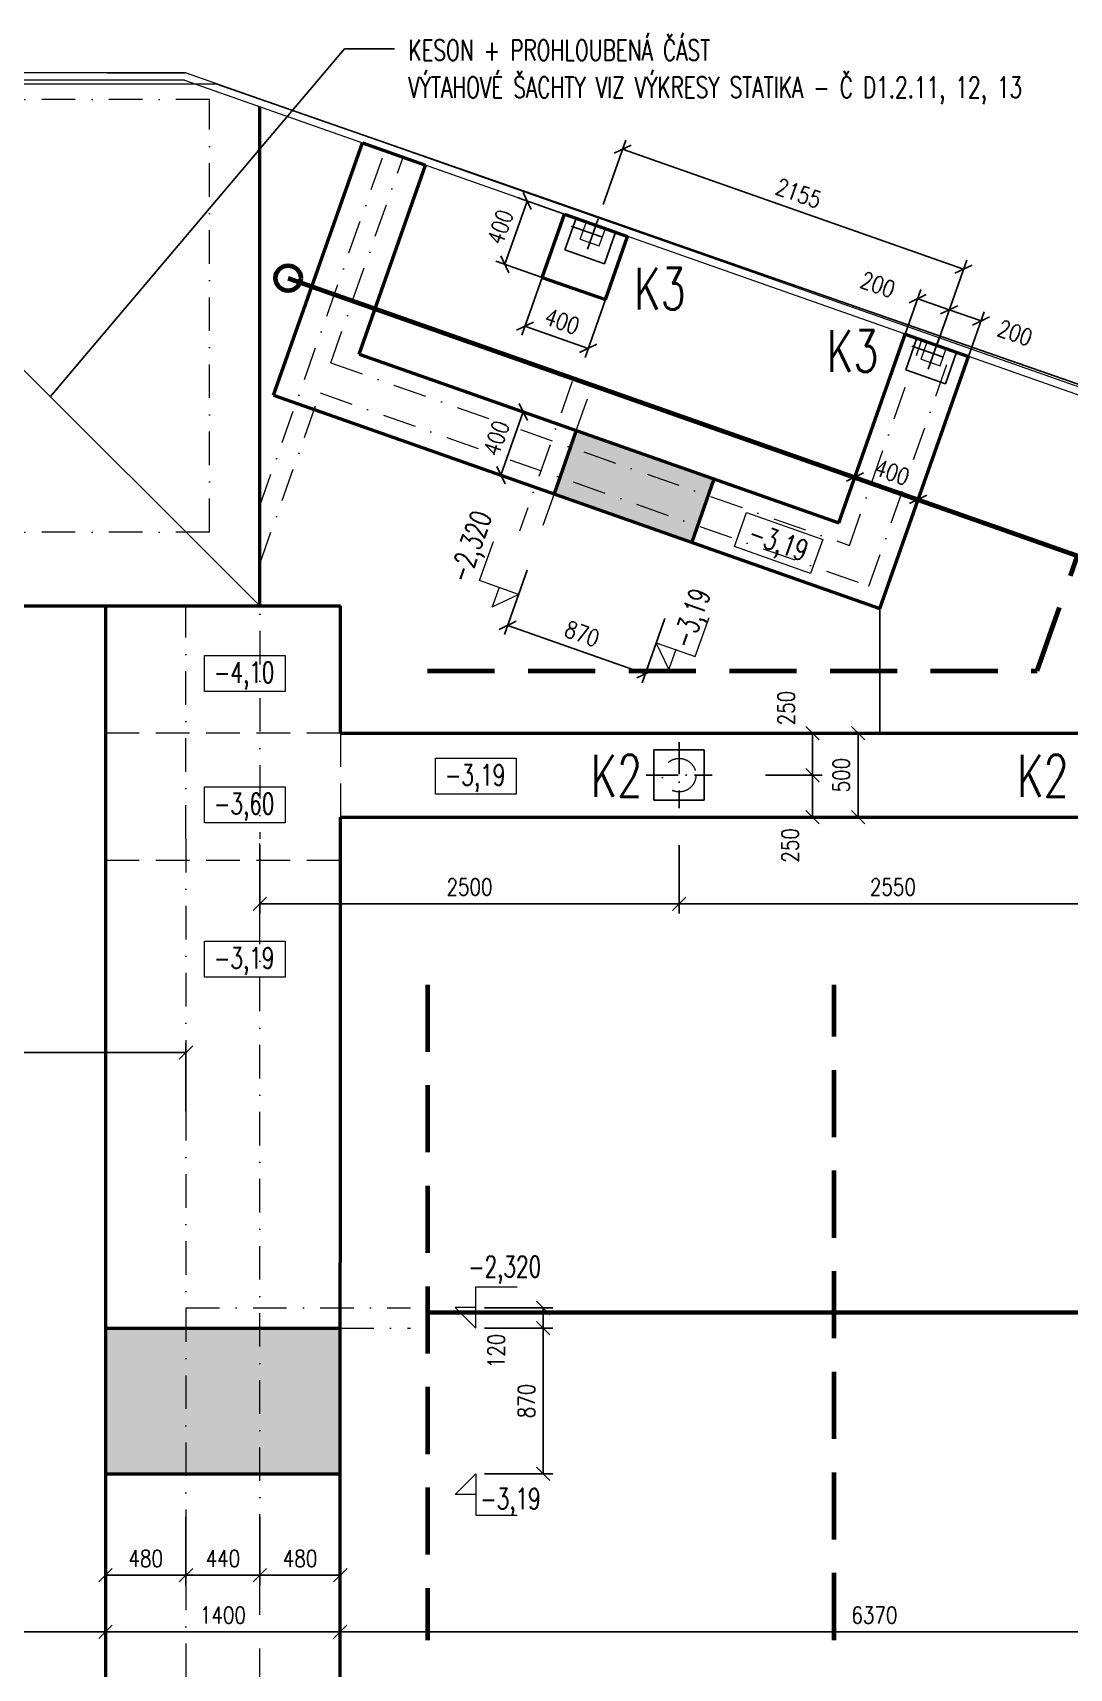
# Model space of a CAD drawing. Header units: millimetres. Extents: x 89194 to 559352, y -753138 to -204019.
# Drawn here: x 335644 to 341825, y -214269 to -204512 of the extents above; entities that cross this region are included whole.
import ezdxf

# ---------------------------------------------------------------- set-up
doc = ezdxf.new("R2010")
doc.units = ezdxf.units.MM
doc.header["$LTSCALE"] = 400
doc.header["$PDMODE"] = 3
for name, pattern in [('ACAD_ISO10W100', [18, 12, -3, 0, -3]), ('DASHDOT', [1, 0.5, -0.25, 0, -0.25]), ('DASHED', [0.75, 0.5, -0.25])]:
    doc.linetypes.add(name, pattern=pattern)
for name, color, linetype in [('obrys slabý', 7, 'Continuous'), ('RG_Rámeček', 5, 'Continuous'), ('čerchovaná', 1, 'ACAD_ISO10W100')]:
    doc.layers.add(name, color=color, linetype=linetype)
for name, color, linetype, lineweight in [('RG_koty', 7, 'Continuous', 9), ('RG_pohled', 200, 'Continuous', 9), ('RG_popisy', 11, 'Continuous', 9), ('RG_radon_potrubí', 160, 'Continuous', 70), ('RG_zdivo nové', 1, 'Continuous', 50), ('RG_čerch 1', 6, 'DASHDOT', 9), ('RG_čárkovaně', 40, 'DASHED', 9), ('RG_šrafy', 253, 'Continuous', 9), ('text 2.5 mm', 7, 'Continuous', 13)]:
    doc.layers.add(name, color=color, linetype=linetype, lineweight=lineweight)
doc.styles.add('Koty', font='romans.shx', dxfattribs={"width": 0.8})
doc.styles.add('styl 2.5 mm', font='simplex.shx', dxfattribs={"width": 0.7, "height": 0.125})
doc.styles.add('styl 5 mm', font='simplex.shx', dxfattribs={"width": 0.7, "height": 0.25})
doc.dimstyles.new('RG_50_vnitřní', dxfattribs={"dimscale": 50, "dimtxt": 2, "dimasz": 1.6, "dimexe": 1.15, "dimexo": 0, "dimgap": 1, "dimtad": 1, "dimdec": 0, "dimrnd": 5, "dimzin": 0, "dimdsep": 46, "dimtxsty": 'Koty', "dimblk1": 'OBLIQUE', "dimblk2": 'OBLIQUE', "dimsah": 1, "dimcen": 0.09, "dimclrd": 256, "dimclre": 256, "dimclrt": 2, "dimazin": 0, "dimtfac": 1, "dimtdec": 0, "dimtmove": 2, "dimatfit": 3, "dimfxl": 1.15, "dimfxlon": 1, "dimtolj": 1, "dimtzin": 0, "dimarcsym": 0})

# ---------------------------------------------------------------- blocks, each defined once
blk = doc.blocks.new('_Oblique')
at = {"color": 0, "linetype": 'ByBlock', "lineweight": -2}
blk.add_line((-0.5, -0.5), (0.5, 0.5), dxfattribs=at)
blk = doc.blocks.new('*D672')
at = {"layer": 'Defpoints', "color": 0, "transparency": 16777216}
for p in [(334748.3, -213777.3), (336078.3, -214051.5), (336078.3, -214051.5)]:
    blk.add_point(p, dxfattribs=at)
at = {"layer": 'RG_koty', "lineweight": -2, "transparency": 16777216}
for p, q in [((334748.3, -213777.3), (334748.3, -214109)), ((334748.3, -214051.5), (336078.3, -214051.5)), ((336078.3, -214051.5), (336078.3, -213994))]:
    blk.add_line(p, q, dxfattribs=at)
at = {"layer": 'RG_koty', "lineweight": -2, "transparency": 16777216, "xscale": 80, "yscale": 80, "zscale": 80, "rotation": 180}
blk.add_blockref('_Oblique', (334748.3, -214051.5), dxfattribs=at)
at = {"layer": 'RG_koty', "lineweight": -2, "transparency": 16777216, "xscale": 80, "yscale": 80, "zscale": 80}
blk.add_blockref('_Oblique', (336078.3, -214051.5), dxfattribs=at)
at = {"layer": 'RG_koty', "color": 2, "transparency": 16777216, "insert": (335413.3, -213951.5), "char_height": 100, "attachment_point": 5, "style": 'Koty'}
blk.add_mtext('\\A1;1330', dxfattribs=at)
blk = doc.blocks.new('*D673')
at = {"layer": 'Defpoints', "color": 0, "transparency": 16777216}
for p in [(336078.3, -214051.5), (337478.4, -214051.5), (337478.4, -214051.9)]:
    blk.add_point(p, dxfattribs=at)
at = {"layer": 'RG_koty', "lineweight": -2, "transparency": 16777216}
for p, q in [((336078.3, -214051.5), (336078.3, -213994)), ((336078.3, -214051.5), (337478.4, -214051.5)), ((337478.4, -214051.9), (337478.4, -213994))]:
    blk.add_line(p, q, dxfattribs=at)
at = {"layer": 'RG_koty', "lineweight": -2, "transparency": 16777216, "xscale": 80, "yscale": 80, "zscale": 80, "rotation": 180}
blk.add_blockref('_Oblique', (336078.3, -214051.5), dxfattribs=at)
at = {"layer": 'RG_koty', "lineweight": -2, "transparency": 16777216, "xscale": 80, "yscale": 80, "zscale": 80}
blk.add_blockref('_Oblique', (337478.4, -214051.5), dxfattribs=at)
at = {"layer": 'RG_koty', "color": 2, "transparency": 16777216, "insert": (336778.4, -213951.5), "char_height": 100, "attachment_point": 5, "style": 'Koty'}
blk.add_mtext('\\A1;1400', dxfattribs=at)
blk = doc.blocks.new('*D674')
at = {"layer": 'Defpoints', "color": 0, "transparency": 16777216}
for p in [(337478.4, -214051.9), (343848.3, -214051.5), (343848.3, -214051.5)]:
    blk.add_point(p, dxfattribs=at)
at = {"layer": 'RG_koty', "lineweight": -2, "transparency": 16777216}
for p, q in [((337478.4, -214051.9), (337478.4, -213994)), ((337478.4, -214051.5), (343848.3, -214051.5)), ((343848.3, -214051.5), (343848.3, -213994))]:
    blk.add_line(p, q, dxfattribs=at)
at = {"layer": 'RG_koty', "lineweight": -2, "transparency": 16777216, "xscale": 80, "yscale": 80, "zscale": 80, "rotation": 180}
blk.add_blockref('_Oblique', (337478.4, -214051.5), dxfattribs=at)
at = {"layer": 'RG_koty', "lineweight": -2, "transparency": 16777216, "xscale": 80, "yscale": 80, "zscale": 80}
blk.add_blockref('_Oblique', (343848.3, -214051.5), dxfattribs=at)
at = {"layer": 'RG_koty', "color": 2, "transparency": 16777216, "insert": (340663.4, -213951.5), "char_height": 100, "attachment_point": 5, "style": 'Koty'}
blk.add_mtext('\\A1;6370', dxfattribs=at)
blk = doc.blocks.new('*D680')
at = {"layer": 'Defpoints', "color": 0, "transparency": 16777216}
for p in [(336078.3, -213365), (336558.3, -213365), (336558.3, -213713.8)]:
    blk.add_point(p, dxfattribs=at)
at = {"layer": 'RG_koty', "lineweight": -2, "transparency": 16777216}
for p, q in [((336078.3, -213365), (336078.3, -213771.3)), ((336558.3, -213365), (336558.3, -213771.3)), ((336078.3, -213713.8), (336558.3, -213713.8))]:
    blk.add_line(p, q, dxfattribs=at)
at = {"layer": 'RG_koty', "lineweight": -2, "transparency": 16777216, "xscale": 80, "yscale": 80, "zscale": 80, "rotation": 180}
blk.add_blockref('_Oblique', (336078.3, -213713.8), dxfattribs=at)
at = {"layer": 'RG_koty', "lineweight": -2, "transparency": 16777216, "xscale": 80, "yscale": 80, "zscale": 80}
blk.add_blockref('_Oblique', (336558.3, -213713.8), dxfattribs=at)
at = {"layer": 'RG_koty', "color": 2, "transparency": 16777216, "insert": (336318.3, -213613.8), "char_height": 100, "attachment_point": 5, "style": 'Koty'}
blk.add_mtext('\\A1;480', dxfattribs=at)
blk = doc.blocks.new('*D681')
at = {"layer": 'Defpoints', "color": 0, "transparency": 16777216}
for p in [(336558.3, -213365), (336998.7, -213365), (336998.7, -213713.8)]:
    blk.add_point(p, dxfattribs=at)
at = {"layer": 'RG_koty', "lineweight": -2, "transparency": 16777216}
for p, q in [((336558.3, -213365), (336558.3, -213771.3)), ((336998.7, -213365), (336998.7, -213771.3)), ((336558.3, -213713.8), (336998.7, -213713.8))]:
    blk.add_line(p, q, dxfattribs=at)
at = {"layer": 'RG_koty', "lineweight": -2, "transparency": 16777216, "xscale": 80, "yscale": 80, "zscale": 80, "rotation": 180}
blk.add_blockref('_Oblique', (336558.3, -213713.8), dxfattribs=at)
at = {"layer": 'RG_koty', "lineweight": -2, "transparency": 16777216, "xscale": 80, "yscale": 80, "zscale": 80}
blk.add_blockref('_Oblique', (336998.7, -213713.8), dxfattribs=at)
at = {"layer": 'RG_koty', "color": 2, "transparency": 16777216, "insert": (336778.5, -213613.8), "char_height": 100, "attachment_point": 5, "style": 'Koty'}
blk.add_mtext('\\A1;440', dxfattribs=at)
blk = doc.blocks.new('*D682')
at = {"layer": 'Defpoints', "color": 0, "transparency": 16777216}
for p in [(336998.7, -213365), (337478.7, -213365), (337478.7, -213713.8)]:
    blk.add_point(p, dxfattribs=at)
at = {"layer": 'RG_koty', "lineweight": -2, "transparency": 16777216}
for p, q in [((336998.7, -213365), (336998.7, -213771.3)), ((337478.7, -213365), (337478.7, -213771.3)), ((336998.7, -213713.8), (337478.7, -213713.8))]:
    blk.add_line(p, q, dxfattribs=at)
at = {"layer": 'RG_koty', "lineweight": -2, "transparency": 16777216, "xscale": 80, "yscale": 80, "zscale": 80, "rotation": 180}
blk.add_blockref('_Oblique', (336998.7, -213713.8), dxfattribs=at)
at = {"layer": 'RG_koty', "lineweight": -2, "transparency": 16777216, "xscale": 80, "yscale": 80, "zscale": 80}
blk.add_blockref('_Oblique', (337478.7, -213713.8), dxfattribs=at)
at = {"layer": 'RG_koty', "color": 2, "transparency": 16777216, "insert": (337238.7, -213613.8), "char_height": 100, "attachment_point": 5, "style": 'Koty'}
blk.add_mtext('\\A1;480', dxfattribs=at)
blk = doc.blocks.new('*D700')
at = {"layer": 'Defpoints', "color": 0, "transparency": 16777216}
for p in [(340651.7, -206865.6), (341029, -206998.5), (340924.6, -207294.9)]:
    blk.add_point(p, dxfattribs=at)
at = {"layer": 'RG_koty', "lineweight": -2, "transparency": 16777216}
for p, q in [((340651.7, -206865.6), (340528.2, -207216.3)), ((341029, -206998.5), (340905.5, -207349.2)), ((340547.3, -207162.1), (340924.6, -207294.9))]:
    blk.add_line(p, q, dxfattribs=at)
at = {"layer": 'RG_koty', "lineweight": -2, "transparency": 16777216, "xscale": 80, "yscale": 80, "zscale": 80}
for p, rotation in [((340547.3, -207162.1), 160.6062812248799), ((340924.6, -207294.9), 340.6062812248799)]:
    blk.add_blockref('_Oblique', p, dxfattribs=dict(at, rotation=rotation))
at = {"layer": 'RG_koty', "color": 2, "transparency": 16777216, "insert": (340769.2, -207134.2), "char_height": 100, "attachment_point": 5, "rotation": 340.60628, "style": 'Koty'}
blk.add_mtext('\\A1;400', dxfattribs=at)
blk = doc.blocks.new('*D701')
at = {"layer": 'Defpoints', "color": 0, "transparency": 16777216}
for p in [(338256.1, -206663.7), (338569.4, -206774), (338123.3, -207041)]:
    blk.add_point(p, dxfattribs=at)
at = {"layer": 'RG_koty', "lineweight": -2, "transparency": 16777216}
for p, q in [((338256.1, -206663.7), (338623.6, -206793.1)), ((338436.6, -207151.3), (338569.4, -206774)), ((338123.3, -207041), (338490.8, -207170.4))]:
    blk.add_line(p, q, dxfattribs=at)
at = {"layer": 'RG_koty', "lineweight": -2, "transparency": 16777216, "xscale": 80, "yscale": 80, "zscale": 80}
for p, rotation in [((338569.4, -206774), 70.60628122487994), ((338436.6, -207151.3), 250.60628122488)]:
    blk.add_blockref('_Oblique', p, dxfattribs=dict(at, rotation=rotation))
at = {"layer": 'RG_koty', "color": 2, "transparency": 16777216, "insert": (338408.6, -206929.4), "char_height": 100, "attachment_point": 5, "rotation": 70.60628, "style": 'Koty'}
blk.add_mtext('\\A1;400', dxfattribs=at)
blk = doc.blocks.new('*D702')
at = {"layer": 'Defpoints', "color": 0, "transparency": 16777216}
for p in [(340014.4, -208940.7), (340293.7, -208940.7), (340015.2, -209190.7)]:
    blk.add_point(p, dxfattribs=at)
at = {"layer": 'RG_koty', "lineweight": -2, "transparency": 16777216}
for p, q in [((340014.4, -208940.7), (340351.2, -208940.7)), ((340293.7, -209190.7), (340293.7, -208940.7)), ((340015.2, -209190.7), (340351.2, -209190.7))]:
    blk.add_line(p, q, dxfattribs=at)
at = {"layer": 'RG_koty', "lineweight": -2, "transparency": 16777216, "xscale": 80, "yscale": 80, "zscale": 80}
for p, rotation in [((340293.7, -208940.7), 90), ((340293.7, -209190.7), 270)]:
    blk.add_blockref('_Oblique', p, dxfattribs=dict(at, rotation=rotation))
at = {"layer": 'RG_koty', "color": 2, "transparency": 16777216, "insert": (340161.3, -209360.1), "char_height": 100, "attachment_point": 5, "rotation": 90, "style": 'Koty'}
blk.add_mtext('\\A1;250', dxfattribs=at)
blk = doc.blocks.new('*D703')
at = {"layer": 'Defpoints', "color": 0, "transparency": 16777216}
for p in [(340005.5, -208690.7), (340293.7, -208690.7), (340014.4, -208940.7)]:
    blk.add_point(p, dxfattribs=at)
at = {"layer": 'RG_koty', "lineweight": -2, "transparency": 16777216}
for p, q in [((340005.5, -208690.7), (340351.2, -208690.7)), ((340293.7, -208940.7), (340293.7, -208690.7)), ((340014.4, -208940.7), (340351.2, -208940.7))]:
    blk.add_line(p, q, dxfattribs=at)
at = {"layer": 'RG_koty', "lineweight": -2, "transparency": 16777216, "xscale": 80, "yscale": 80, "zscale": 80}
for p, rotation in [((340293.7, -208690.7), 90), ((340293.7, -208940.7), 270)]:
    blk.add_blockref('_Oblique', p, dxfattribs=dict(at, rotation=rotation))
at = {"layer": 'RG_koty', "color": 2, "transparency": 16777216, "insert": (340137.7, -208540.7), "char_height": 100, "attachment_point": 5, "rotation": 90, "style": 'Koty'}
blk.add_mtext('\\A1;250', dxfattribs=at)
blk = doc.blocks.new('*D704')
at = {"layer": 'Defpoints', "color": 0, "transparency": 16777216}
for p in [(340293.7, -208690.7), (340565.8, -208690.7), (340293.7, -209190.7)]:
    blk.add_point(p, dxfattribs=at)
at = {"layer": 'RG_koty', "lineweight": -2, "transparency": 16777216}
for p, q in [((340293.7, -208690.7), (340623.3, -208690.7)), ((340565.8, -209190.7), (340565.8, -208690.7)), ((340293.7, -209190.7), (340623.3, -209190.7))]:
    blk.add_line(p, q, dxfattribs=at)
at = {"layer": 'RG_koty', "lineweight": -2, "transparency": 16777216, "xscale": 80, "yscale": 80, "zscale": 80}
for p, rotation in [((340565.8, -208690.7), 90), ((340565.8, -209190.7), 270)]:
    blk.add_blockref('_Oblique', p, dxfattribs=dict(at, rotation=rotation))
at = {"layer": 'RG_koty', "color": 2, "transparency": 16777216, "insert": (340465.8, -208940.7), "char_height": 100, "attachment_point": 5, "rotation": 90, "style": 'Koty'}
blk.add_mtext('\\A1;500', dxfattribs=at)
blk = doc.blocks.new('*D705')
at = {"layer": 'Defpoints', "color": 0, "transparency": 16777216}
for p in [(336998.9, -209132.6), (339498.9, -209158.7), (339498.9, -209707.8)]:
    blk.add_point(p, dxfattribs=at)
at = {"layer": 'RG_koty', "lineweight": -2, "transparency": 16777216}
for p, q in [((336998.9, -209357.8), (336998.9, -209765.3)), ((339498.9, -209357.8), (339498.9, -209765.3)), ((336998.9, -209707.8), (339498.9, -209707.8))]:
    blk.add_line(p, q, dxfattribs=at)
at = {"layer": 'RG_koty', "lineweight": -2, "transparency": 16777216, "xscale": 80, "yscale": 80, "zscale": 80, "rotation": 180}
blk.add_blockref('_Oblique', (336998.9, -209707.8), dxfattribs=at)
at = {"layer": 'RG_koty', "lineweight": -2, "transparency": 16777216, "xscale": 80, "yscale": 80, "zscale": 80}
blk.add_blockref('_Oblique', (339498.9, -209707.8), dxfattribs=at)
at = {"layer": 'RG_koty', "color": 2, "transparency": 16777216, "insert": (338248.9, -209607.8), "char_height": 100, "attachment_point": 5, "style": 'Koty'}
blk.add_mtext('\\A1;2500', dxfattribs=at)
blk = doc.blocks.new('*D706')
at = {"layer": 'Defpoints', "color": 0, "transparency": 16777216}
for p in [(339498.9, -209158.7), (342048.3, -209158.7), (342048.3, -209707.8)]:
    blk.add_point(p, dxfattribs=at)
at = {"layer": 'RG_koty', "lineweight": -2, "transparency": 16777216}
for p, q in [((339498.9, -209357.8), (339498.9, -209765.3)), ((342048.3, -209357.8), (342048.3, -209765.3)), ((339498.9, -209707.8), (342048.3, -209707.8))]:
    blk.add_line(p, q, dxfattribs=at)
at = {"layer": 'RG_koty', "lineweight": -2, "transparency": 16777216, "xscale": 80, "yscale": 80, "zscale": 80, "rotation": 180}
blk.add_blockref('_Oblique', (339498.9, -209707.8), dxfattribs=at)
at = {"layer": 'RG_koty', "lineweight": -2, "transparency": 16777216, "xscale": 80, "yscale": 80, "zscale": 80}
blk.add_blockref('_Oblique', (342048.3, -209707.8), dxfattribs=at)
at = {"layer": 'RG_koty', "color": 2, "transparency": 16777216, "insert": (340773.6, -209607.8), "char_height": 100, "attachment_point": 5, "style": 'Koty'}
blk.add_mtext('\\A1;2550', dxfattribs=at)
blk = doc.blocks.new('*D708')
at = {"layer": 'Defpoints', "color": 0, "transparency": 16777216}
for p in [(338753, -207262.7), (339573.7, -207551.6), (339297.4, -208336.2)]:
    blk.add_point(p, dxfattribs=at)
at = {"layer": 'RG_koty', "lineweight": -2, "transparency": 16777216}
for p, q in [((338593, -207717.2), (338457.7, -208101.6)), ((339413.7, -208006.1), (339278.3, -208390.5)), ((338476.8, -208047.3), (339297.4, -208336.2))]:
    blk.add_line(p, q, dxfattribs=at)
at = {"layer": 'RG_koty', "lineweight": -2, "transparency": 16777216, "xscale": 80, "yscale": 80, "zscale": 80}
for p, rotation in [((338476.8, -208047.3), 160.6062812264031), ((339297.4, -208336.2), 340.606281226403)]:
    blk.add_blockref('_Oblique', p, dxfattribs=dict(at, rotation=rotation))
at = {"layer": 'RG_koty', "color": 2, "transparency": 16777216, "insert": (338920.3, -208097.5), "char_height": 100, "attachment_point": 5, "rotation": 340.60628, "style": 'Koty'}
blk.add_mtext('\\A1;870', dxfattribs=at)
blk = doc.blocks.new('*D709')
at = {"layer": 'Defpoints', "color": 0, "transparency": 16777216}
for p in [(336558.3, -210595.9), (334148.3, -211033.2), (336558.3, -211033.2)]:
    blk.add_point(p, dxfattribs=at)
at = {"layer": 'RG_koty', "lineweight": -2, "transparency": 16777216}
for p, q in [((334148.3, -210945.9), (334148.3, -210538.4)), ((336558.3, -210945.9), (336558.3, -210538.4)), ((334148.3, -210595.9), (336558.3, -210595.9))]:
    blk.add_line(p, q, dxfattribs=at)
at = {"layer": 'RG_koty', "lineweight": -2, "transparency": 16777216, "xscale": 80, "yscale": 80, "zscale": 80, "rotation": 180}
blk.add_blockref('_Oblique', (334148.3, -210595.9), dxfattribs=at)
at = {"layer": 'RG_koty', "lineweight": -2, "transparency": 16777216, "xscale": 80, "yscale": 80, "zscale": 80}
blk.add_blockref('_Oblique', (336558.3, -210595.9), dxfattribs=at)
at = {"layer": 'RG_koty', "color": 2, "transparency": 16777216, "insert": (335353.3, -210495.9), "char_height": 100, "attachment_point": 5, "style": 'Koty'}
blk.add_mtext('\\A1;2410', dxfattribs=at)
blk = doc.blocks.new('*D712')
at = {"layer": 'Defpoints', "color": 0, "transparency": 16777216}
for p in [(338681.9, -205971.3), (339059.2, -206104.2), (338956.8, -206394.9)]:
    blk.add_point(p, dxfattribs=at)
at = {"layer": 'RG_koty', "lineweight": -2, "transparency": 16777216}
for p, q in [((338681.9, -205971.3), (338560.4, -206316.4)), ((339059.2, -206104.2), (338937.7, -206449.2)), ((338579.5, -206262.1), (338956.8, -206394.9))]:
    blk.add_line(p, q, dxfattribs=at)
at = {"layer": 'RG_koty', "lineweight": -2, "transparency": 16777216, "xscale": 80, "yscale": 80, "zscale": 80}
for p, rotation in [((338579.5, -206262.1), 160.6062812357683), ((338956.8, -206394.9), 340.6062812357683)]:
    blk.add_blockref('_Oblique', p, dxfattribs=dict(at, rotation=rotation))
at = {"layer": 'RG_koty', "color": 2, "transparency": 16777216, "insert": (338801.4, -206234.2), "char_height": 100, "attachment_point": 5, "rotation": 340.60628, "style": 'Koty'}
blk.add_mtext('\\A1;400', dxfattribs=at)
blk = doc.blocks.new('*D713')
at = {"layer": 'Defpoints', "color": 0, "transparency": 16777216}
for p in [(338592.6, -205515.8), (338814.7, -205594), (338681.9, -205971.3)]:
    blk.add_point(p, dxfattribs=at)
at = {"layer": 'RG_koty', "lineweight": -2, "transparency": 16777216}
for p, q in [((338459.7, -205893.1), (338592.6, -205515.8)), ((338814.7, -205594), (338538.4, -205496.7)), ((338681.9, -205971.3), (338405.5, -205874))]:
    blk.add_line(p, q, dxfattribs=at)
at = {"layer": 'RG_koty', "lineweight": -2, "transparency": 16777216, "xscale": 80, "yscale": 80, "zscale": 80}
for p, rotation in [((338592.6, -205515.8), 70.60040487664811), ((338459.7, -205893.1), 250.6004048766481)]:
    blk.add_blockref('_Oblique', p, dxfattribs=dict(at, rotation=rotation))
at = {"layer": 'RG_koty', "color": 2, "transparency": 16777216, "insert": (338431.9, -205671.2), "char_height": 100, "attachment_point": 5, "rotation": 70.6004, "style": 'Koty'}
blk.add_mtext('\\A1;400', dxfattribs=at)
blk = doc.blocks.new('*D714')
at = {"layer": 'Defpoints', "color": 0, "transparency": 16777216}
for p in [(341109.5, -206164.6), (340847.4, -206309.7), (341035.1, -206375.8)]:
    blk.add_point(p, dxfattribs=at)
at = {"layer": 'RG_koty', "lineweight": -2, "transparency": 16777216}
for p, q in [((340847.4, -206309.7), (340940.9, -206044.2)), ((340921.8, -206098.5), (341109.5, -206164.6)), ((341035.1, -206375.8), (341128.6, -206110.3))]:
    blk.add_line(p, q, dxfattribs=at)
at = {"layer": 'RG_koty', "lineweight": -2, "transparency": 16777216, "xscale": 80, "yscale": 80, "zscale": 80}
for p, rotation in [((340921.8, -206098.5), 160.6004048734729), ((341109.5, -206164.6), 340.6004048734729)]:
    blk.add_blockref('_Oblique', p, dxfattribs=dict(at, rotation=rotation))
at = {"layer": 'RG_koty', "color": 2, "transparency": 16777216, "insert": (340683.6, -206014.6), "char_height": 100, "attachment_point": 5, "rotation": 340.6004, "style": 'Koty'}
blk.add_mtext('\\A1;200', dxfattribs=at)
blk = doc.blocks.new('*D715')
at = {"layer": 'Defpoints', "color": 0, "transparency": 16777216}
for p in [(341299.1, -206231.3), (341035.1, -206375.8), (341224.7, -206442.6)]:
    blk.add_point(p, dxfattribs=at)
at = {"layer": 'RG_koty', "lineweight": -2, "transparency": 16777216}
for p, q in [((341035.1, -206375.8), (341128.6, -206110.3)), ((341109.5, -206164.6), (341299.1, -206231.3)), ((341224.7, -206442.6), (341318.2, -206177.1))]:
    blk.add_line(p, q, dxfattribs=at)
at = {"layer": 'RG_koty', "lineweight": -2, "transparency": 16777216, "xscale": 80, "yscale": 80, "zscale": 80}
for p, rotation in [((341109.5, -206164.6), 160.6004048821592), ((341299.1, -206231.3), 340.6004048821591)]:
    blk.add_blockref('_Oblique', p, dxfattribs=dict(at, rotation=rotation))
at = {"layer": 'RG_koty', "color": 2, "transparency": 16777216, "insert": (341501.9, -206302.7), "char_height": 100, "attachment_point": 5, "rotation": 340.6004, "style": 'Koty'}
blk.add_mtext('\\A1;200', dxfattribs=at)
blk = doc.blocks.new('*D716')
at = {"layer": 'Defpoints', "color": 0, "transparency": 16777216}
for p in [(339029, -205584.5), (341194.8, -205922), (341061.7, -206300.2)]:
    blk.add_point(p, dxfattribs=at)
at = {"layer": 'RG_koty', "lineweight": -2, "transparency": 16777216}
for p, q in [((339045.9, -205536.5), (339181.2, -205152.1)), ((339162.2, -205206.3), (341194.8, -205922)), ((341078.6, -206252.1), (341213.9, -205867.8))]:
    blk.add_line(p, q, dxfattribs=at)
at = {"layer": 'RG_koty', "lineweight": -2, "transparency": 16777216, "xscale": 80, "yscale": 80, "zscale": 80}
for p, rotation in [((339162.2, -205206.3), 160.6034218548977), ((341194.8, -205922), 340.6034218548977)]:
    blk.add_blockref('_Oblique', p, dxfattribs=dict(at, rotation=rotation))
at = {"layer": 'RG_koty', "color": 2, "transparency": 16777216, "insert": (340211.7, -205469.8), "char_height": 100, "attachment_point": 5, "rotation": 340.60342, "style": 'Koty'}
blk.add_mtext('\\A1;2155', dxfattribs=at)
blk = doc.blocks.new('*D723')
at = {"layer": 'Defpoints', "color": 0, "transparency": 16777216}
for p in [(338161.1, -212239.4), (338688.5, -212239.4), (338161.1, -213109.2)]:
    blk.add_point(p, dxfattribs=at)
at = {"layer": 'RG_koty', "lineweight": -2, "transparency": 16777216}
for p, q in [((338338.5, -212239.4), (338746, -212239.4)), ((338688.5, -213109.2), (338688.5, -212239.4)), ((338338.5, -213109.2), (338746, -213109.2))]:
    blk.add_line(p, q, dxfattribs=at)
at = {"layer": 'RG_koty', "lineweight": -2, "transparency": 16777216, "xscale": 80, "yscale": 80, "zscale": 80}
for p, rotation in [((338688.5, -212239.4), 90), ((338688.5, -213109.2), 270)]:
    blk.add_blockref('_Oblique', p, dxfattribs=dict(at, rotation=rotation))
at = {"layer": 'RG_koty', "color": 2, "transparency": 16777216, "insert": (338588.5, -212674.3), "char_height": 100, "attachment_point": 5, "rotation": 90, "style": 'Koty'}
blk.add_mtext('\\A1;870', dxfattribs=at)
blk = doc.blocks.new('*D724')
at = {"layer": 'Defpoints', "color": 0, "transparency": 16777216}
for p in [(338161.2, -212119.4), (338688.5, -212119.4), (338161.1, -212239.4)]:
    blk.add_point(p, dxfattribs=at)
at = {"layer": 'RG_koty', "lineweight": -2, "transparency": 16777216}
for p, q in [((338338.5, -212119.4), (338746, -212119.4)), ((338688.5, -212239.4), (338688.5, -212119.4)), ((338338.5, -212239.4), (338746, -212239.4))]:
    blk.add_line(p, q, dxfattribs=at)
at = {"layer": 'RG_koty', "lineweight": -2, "transparency": 16777216, "xscale": 80, "yscale": 80, "zscale": 80}
for p, rotation in [((338688.5, -212119.4), 90), ((338688.5, -212239.4), 270)]:
    blk.add_blockref('_Oblique', p, dxfattribs=dict(at, rotation=rotation))
at = {"layer": 'RG_koty', "color": 2, "transparency": 16777216, "insert": (338408.1, -212375.7), "char_height": 100, "attachment_point": 5, "rotation": 90, "style": 'Koty'}
blk.add_mtext('\\A1;120', dxfattribs=at)

msp = doc.modelspace()

# ---------------------------------------------------------------- hatches: boundary and pattern name
at = {"layer": 'RG_šrafy', "ltscale": 0.05}
h = msp.add_hatch(color=256, dxfattribs=at)
h.dxf.hatch_style = 1
h.paths.add_polyline_path([(338753, -207262.7), (339573.7, -207551.6), (339608.5, -207452.5), (338787.9, -207163.7)])
h.paths.add_polyline_path([(339671.6, -207273.3), (338851, -206984.4), (338787.9, -207163.7), (339608.5, -207452.5)])
h.paths.add_polyline_path([(339706.5, -207174.3), (338885.8, -206885.4), (338851, -206984.4), (339671.6, -207273.3)])
h = msp.add_hatch(color=256, dxfattribs=at)
h.dxf.hatch_style = 1
h.paths.add_polyline_path([(336558.3, -212239.3), (336078.3, -212239.2), (336078.3, -213109.2), (336558.3, -213109.2)])
h.paths.add_polyline_path([(336998.6, -212239.3), (336558.3, -212239.3), (336558.3, -213109.2), (336998.5, -213109.2)])
h.paths.add_polyline_path([(337478.6, -212239.4), (336998.6, -212239.3), (336998.5, -213109.2), (337478.5, -213109.2)])

# ---------------------------------------------------------------- linework, layer by layer
at = {"layer": 'obrys slabý', "ltscale": 0.05}
for p, q in [((337502.6, -204608.4), (335748.6, -206683)), ((337802.2, -204608.4), (337502.6, -204608.4)), ((336998.8, -207931.1), (333858.3, -204795.7)), ((336088.3, -204750.7), (336556.3, -204750.7)), ((338818.1, -205807.2), (338884.5, -205618.6)), ((338884.5, -205618.6), (339120.3, -205701.6)), ((339053.9, -205890.3), (339120.3, -205701.6)), ((338818.1, -205807.2), (339053.9, -205890.3)), ((340850.7, -206522.9), (340917.2, -206334.3)), ((340917.2, -206334.3), (341153, -206417.3)), ((341086.5, -206606), (341153, -206417.3)), ((340850.7, -206522.9), (341086.5, -206606)), ((339348.9, -208790.7), (339348.9, -209090.7)), ((339348.9, -208790.7), (339648.9, -208790.7)), ((339648.9, -208790.7), (339648.9, -209090.7)), ((339348.9, -209090.7), (339648.9, -209090.7))]:
    msp.add_line(p, q, dxfattribs=at)
at = {"layer": 'RG_koty'}
for p, q in [((339829.3, -207577.1), (339901, -207374.2)), ((339901, -207374.2), (340354.9, -207534.7)), ((338309.4, -207780.3), (338391.2, -207547.7)), ((340283.1, -207737.6), (339829.3, -207577.1)), ((340354.9, -207534.7), (340283.1, -207737.6)), ((338542, -207862.2), (338309.4, -207780.3)), ((338425.7, -207821.3), (338384.7, -207937.6)), ((338384.7, -207937.6), (338542, -207862.2)), ((339595.3, -208232.8), (339677.1, -208000.2)), ((339362.7, -208150.9), (339595.3, -208232.8)), ((339438.1, -208308.2), (339362.7, -208150.9)), ((339479, -208191.9), (339438.1, -208308.2)), ((336668.3, -208227.3), (337149.7, -208227.3)), ((336668.3, -208442.5), (336668.3, -208227.3)), ((337149.7, -208227.3), (337149.7, -208442.5)), ((337149.7, -208442.5), (336668.3, -208442.5)), ((338045.3, -208838.7), (338526.7, -208838.7)), ((338045.3, -209053.9), (338045.3, -208838.7)), ((338526.7, -208838.7), (338526.7, -209053.9)), ((336668.3, -209010.2), (337149.7, -209010.2)), ((336668.3, -209225.4), (336668.3, -209010.2)), ((337149.7, -209010.2), (337149.7, -209225.4)), ((338526.7, -209053.9), (338045.3, -209053.9)), ((337149.7, -209225.4), (336668.3, -209225.4)), ((336668.3, -209930.3), (337149.7, -209930.3)), ((336668.3, -210145.5), (336668.3, -209930.3)), ((337149.7, -209930.3), (337149.7, -210145.5)), ((337149.7, -210145.5), (336668.3, -210145.5)), ((338286.5, -212239.2), (338286.5, -211992.6)), ((338286.5, -211992.6), (338533.1, -211992.6)), ((338286.5, -212115.9), (338163.2, -212115.9)), ((338163.2, -212115.9), (338286.5, -212239.2)), ((338163.2, -213232.5), (338286.5, -213109.2)), ((338286.5, -213109.2), (338286.5, -213355.8)), ((338286.5, -213232.5), (338163.2, -213232.5)), ((338286.5, -213355.8), (338533.1, -213355.8))]:
    msp.add_line(p, q, dxfattribs=at)
at = {"layer": 'RG_pohled', "ltscale": 0.05}
for p, q in [((336088.3, -204750.7), (333858.3, -204750.7)), ((336548.6, -204795.7), (333858.3, -204795.7)), ((336548.6, -204795.7), (353118.3, -210631.4)), ((353510.2, -210719), (336556.3, -204750.7))]:
    msp.add_line(p, q, dxfattribs=at)
at = {"layer": 'RG_radon_potrubí'}
for points in [[(337167.6, -205975.8), (342848.3, -207975.4), (342848.3, -212145.6)], [(337998.5, -212145.3), (351298.3, -212146.1)]]:
    msp.add_lwpolyline(points, dxfattribs=at)
at = {"layer": 'RG_radon_potrubí', "linetype": 'DASHED', "ltscale": 2}
for points in [[(337998.7, -208318.6), (341633.7, -208318.6), (341875.1, -207632.8)], [(337998.7, -210190.7), (337998.7, -214100.2)], [(340423.5, -214100.2), (340423.5, -210190.7)]]:
    msp.add_lwpolyline(points, dxfattribs=at)
at = {"layer": 'RG_radon_potrubí'}
msp.add_circle((337167.6, -205975.8), 75, dxfattribs=at)
at = {"layer": 'RG_Rámeček', "color": 1}
for points in [[(331448.5, -215984.5), (331448.5, -204824.5), (336737.8, -204816.2), (355688.6, -211423.4)], [(340695.3, -207946.4), (340695.3, -208690.7)]]:
    msp.add_lwpolyline(points, dxfattribs=at)
at = {"layer": 'RG_zdivo nové'}
for p, q in [((336998.8, -207931.1), (336998.3, -204954.1)), ((337080.3, -206673.8), (337609.9, -205169.5)), ((337609.9, -205169.5), (337987.3, -205302.4)), ((337590.4, -206429.3), (337987.3, -205302.4)), ((338681.9, -205971.3), (338814.7, -205594)), ((338814.7, -205594), (339192, -205726.9)), ((338814.7, -205594), (339120.3, -205701.6)), ((339059.2, -206104.2), (339192, -205726.9)), ((338681.8, -205971.3), (339059.2, -206104.2)), ((340450.8, -207436.3), (340847.4, -206309.7)), ((340847.4, -206309.7), (341224.7, -206442.6)), ((337590.4, -206429.3), (340450.8, -207436.3)), ((340695.3, -207946.4), (341224.7, -206442.6)), ((337080.3, -206673.8), (340695.3, -207946.4)), ((338885.8, -206885.4), (338753, -207262.7)), ((339706.5, -207174.3), (339573.7, -207551.6)), ((333548.3, -207930.7), (337479.1, -207931.2)), ((336078.3, -207930.7), (336078.3, -215070.7)), ((337479, -208690.7), (337479.1, -207930.7)), ((337479, -208690.7), (343848.3, -208690.7)), ((337478.3, -215070.7), (337479, -209190.7)), ((337479, -209190.7), (343848.3, -209190.7)), ((336078.3, -212239.2), (337478.6, -212239.4)), ((336078.3, -213109.2), (337478.5, -213109.2))]:
    msp.add_line(p, q, dxfattribs=at)
at = {"layer": 'RG_čerch 1'}
for p, q in [((336698.3, -204910.7), (334298.3, -204910.7)), ((336698.3, -207490.7), (336698.3, -204910.7)), ((336998.7, -207334.7), (336998.3, -204954.1)), ((336998.7, -207334.7), (337744.3, -205216.8)), ((337421.1, -206481.1), (337852.9, -205255.1)), ((337576.7, -205263.8), (337576.7, -205263.8)), ((337954, -205396.7), (337954, -205396.7)), ((338909.3, -205743.9), (338945.8, -205640.2)), ((338909.3, -205743.9), (339022.5, -205783.8)), ((339022.5, -205783.8), (339059, -205680.1)), ((340515, -207570.2), (340946.4, -206344.6)), ((340941.9, -206459.6), (340978.5, -206355.9)), ((340631.1, -207812.5), (341125.6, -206407.7)), ((341055.2, -206499.5), (341091.7, -206395.8)), ((337421.1, -206481.1), (340515, -207570.2)), ((340941.9, -206459.6), (341055.2, -206499.5)), ((338861.8, -206592.3), (338547.4, -207485.4)), ((338885.8, -206885.4), (338975, -206632.2)), ((336998.7, -207680.7), (337358, -206660.3)), ((337358, -206660.3), (340631.1, -207812.5)), ((338753, -207262.7), (338660.6, -207525.3)), ((336698.3, -207490.7), (334298.3, -207490.7)), ((336998.7, -207680.7), (336999, -209320.7)), ((333858.3, -207930.7), (336558.3, -207930.7)), ((336558.3, -209320.7), (336558.3, -207930.7)), ((336558.3, -209320.7), (336558.3, -215590.7)), ((336998.3, -215150.7), (336999, -209320.7)), ((336558.3, -212119.4), (337897.7, -212119.4)), ((337478.6, -212239.4), (337897.7, -212239.4))]:
    msp.add_line(p, q, dxfattribs=at)
msp.add_circle((339498.9, -208940.7), 100, dxfattribs=at)
at = {"layer": 'RG_čárkovaně'}
for p, q in [((337479, -208690.7), (336078.3, -208690.7)), ((337479, -208690.7), (337479, -209190.7)), ((337479, -209450.7), (336078.3, -209450.7))]:
    msp.add_line(p, q, dxfattribs=at)
at = {"layer": 'čerchovaná', "ltscale": 0.04}
for p, q in [((338854.8, -205666.4), (339123.5, -205761.1)), ((338952, -205803.1), (339029, -205584.5)), ((338952, -205803.1), (339029, -205584.5)), ((340984.7, -206518.7), (341061.7, -206300.2)), ((340887.5, -206382.1), (341156.2, -206476.7)), ((339498.9, -208743.5), (339498.9, -209138)), ((339301.7, -208940.7), (339696.2, -208940.7))]:
    msp.add_line(p, q, dxfattribs=at)

# ---------------------------------------------------------------- texts
at = {"layer": 'RG_koty', "style": 'styl 2.5 mm', "width": 0.7}
for s, rotation, p in [('-2,320', 70.6159, (338240, -207804)), ('-3,19', 340.52609, (339900.3, -207547.4)), ('-3,19', 70.6159, (339569.8, -208195.3))]:
    msp.add_text(s, height=125, rotation=rotation, dxfattribs=at).set_placement(p)
for s, p in [('-4,10', (336725.4, -208390.8)), ('-3,19', (338102.4, -209002.2)), ('-3,60', (336725.4, -209173.7)), ('-3,19', (336725.4, -210093.8)), ('-2,320', (338241.2, -211935.1)), ('-3,19', (338313.4, -213319.3))]:
    msp.add_text(s, height=125, dxfattribs=at).set_placement(p)
at = {"layer": 'RG_popisy', "style": 'styl 5 mm', "width": 0.7}
for s, p in [('K3', (339231, -206163.5)), ('K3', (340380.3, -206535.7)), ('K2', (338971.5, -209070)), ('K2', (341514.7, -209070))]:
    msp.add_text(s, height=250, dxfattribs=at).set_placement(p)
at = {"layer": 'text 2.5 mm', "ltscale": 0.5, "style": 'styl 2.5 mm', "width": 0.7}
for s, p in [('KESON + PROHLOUBENÁ ČÁST', (337883.9, -204678.5)), ('VÝTAHOVÉ ŠACHTY VIZ VÝKRESY STATIKA - Č D1.2.11, 12, 13', (337883.9, -204900))]:
    msp.add_text(s, height=125, dxfattribs=at).set_placement(p)

# ---------------------------------------------------------------- dimensions: what is measured, and where the dimension line sits
at = {"layer": 'RG_koty'}
for p1, p2, distance, picture, middle in [((339029, -205584.5), (341061.7, -206300.2), 401, '*D716', (340211.7, -205469.8)), ((338681.9, -205971.3), (338814.7, -205594), 235.5, '*D713', (338431.9, -205671.2)), ((338681.9, -205971.3), (339059.2, -206104.2), -308.3, '*D712', (338801.4, -206234.2)), ((338123.3, -207041), (338256.1, -206663.7), -332.1, '*D701', (338408.6, -206929.4)), ((340651.7, -206865.6), (341029, -206998.5), -314.3, '*D700', (340769.2, -207134.2)), ((338753, -207262.7), (339573.7, -207551.6), -831.8, '*D708', (338920.3, -208097.5))]:
    dim = msp.add_aligned_dim(p1=p1, p2=p2, distance=distance, dimstyle='RG_50_vnitřní', override={"dimfxl": 7}, dxfattribs=at)
    dim.commit()
    dim.dimension.update_dxf_attribs({"geometry": picture, "text_midpoint": middle})
for base, p1, p2, picture, middle, dimtype in [((341109.5, -206164.6), (340847.4, -206309.7), (341035.1, -206375.8), '*D714', (340683.6, -206014.6), 161), ((341299.1, -206231.3), (341035.1, -206375.8), (341224.7, -206442.6), '*D715', (341501.9, -206302.7), 160)]:
    dim = msp.add_linear_dim(base=base, p1=p1, p2=p2, angle=340.6004, text='200', dimstyle='RG_50_vnitřní', override={"dimfxl": 7}, dxfattribs=at)
    dim.commit()
    dim.dimension.update_dxf_attribs({"geometry": picture, "text_midpoint": middle, "dimtype": dimtype})
for base, p1, p2, picture, middle in [((340293.7, -208690.7), (340014.4, -208940.7), (340005.5, -208690.7), '*D703', (340137.7, -208540.7)), ((340293.7, -208940.7), (340015.2, -209190.7), (340014.4, -208940.7), '*D702', (340161.3, -209360.1)), ((338688.5, -212119.4), (338161.1, -212239.4), (338161.2, -212119.4), '*D724', (338408.1, -212375.7))]:
    dim = msp.add_linear_dim(base=base, p1=p1, p2=p2, angle=90, dimstyle='RG_50_vnitřní', override={"dimfxl": 7}, dxfattribs=at)
    dim.commit()
    dim.dimension.update_dxf_attribs({"geometry": picture, "text_midpoint": middle, "dimtype": 160})
for base, p1, p2, picture, middle in [((340565.8, -208690.7), (340293.7, -209190.7), (340293.7, -208690.7), '*D704', (340465.8, -208940.7)), ((338688.5, -212239.4), (338161.1, -213109.2), (338161.1, -212239.4), '*D723', (338588.5, -212674.3))]:
    dim = msp.add_linear_dim(base=base, p1=p1, p2=p2, angle=90, dimstyle='RG_50_vnitřní', override={"dimfxl": 7}, dxfattribs=at)
    dim.commit()
    dim.dimension.update_dxf_attribs({"geometry": picture, "text_midpoint": middle})
for base, p1, p2, picture, middle in [((339498.9, -209707.8), (336998.9, -209132.6), (339498.9, -209158.7), '*D705', (338248.9, -209607.8)), ((336558.3, -210595.9), (334148.3, -211033.2), (336558.3, -211033.2), '*D709', (335353.3, -210495.9)), ((336558.3, -213713.8), (336078.3, -213365), (336558.3, -213365), '*D680', (336318.3, -213613.8)), ((336998.7, -213713.8), (336558.3, -213365), (336998.7, -213365), '*D681', (336778.5, -213613.8)), ((337478.7, -213713.8), (336998.7, -213365), (337478.7, -213365), '*D682', (337238.7, -213613.8)), ((336078.3, -214051.5), (334748.3, -213777.3), (336078.3, -214051.5), '*D672', (335413.3, -213951.5)), ((337478.4, -214051.5), (336078.3, -214051.5), (337478.4, -214051.9), '*D673', (336778.4, -213951.5)), ((343848.3, -214051.5), (337478.4, -214051.9), (343848.3, -214051.5), '*D674', (340663.4, -213951.5))]:
    dim = msp.add_linear_dim(base=base, p1=p1, p2=p2, dimstyle='RG_50_vnitřní', override={"dimfxl": 7}, dxfattribs=at)
    dim.commit()
    dim.dimension.update_dxf_attribs({"geometry": picture, "text_midpoint": middle})
dim = msp.add_linear_dim(base=(342048.3, -209707.8), p1=(339498.9, -209158.7), p2=(342048.3, -209158.7), text='2550', dimstyle='RG_50_vnitřní', override={"dimfxl": 7}, dxfattribs=at)
dim.commit()
dim.dimension.update_dxf_attribs({"geometry": '*D706', "text_midpoint": (340773.6, -209607.8)})

doc.saveas('drawing.dxf')
